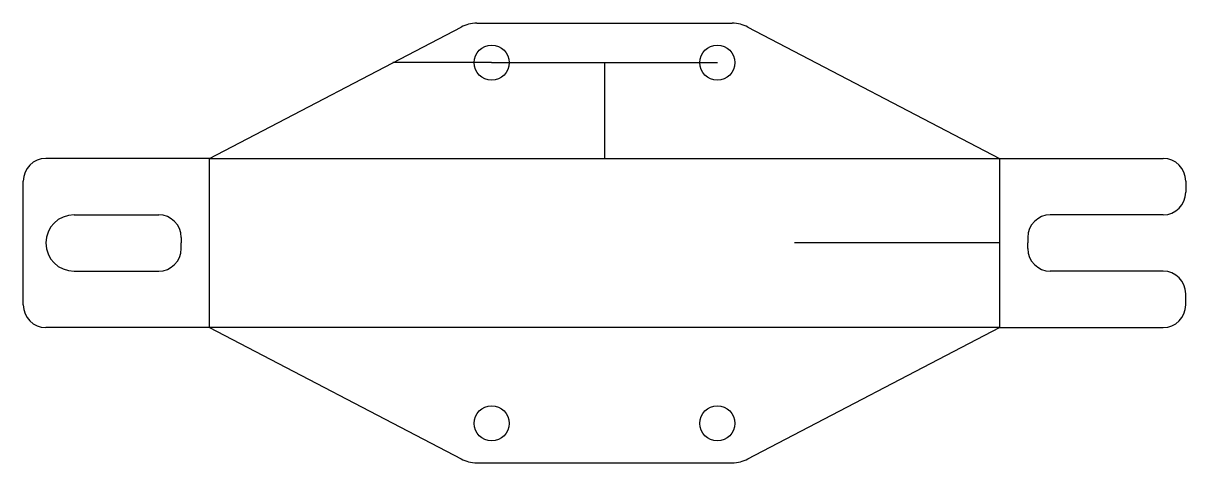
# Model space of a CAD drawing. Header units: millimetres. Extents: x -33 to 173, y -54 to 24.
import ezdxf

# ---------------------------------------------------------------- set-up
doc = ezdxf.new("R2010")
doc.units = ezdxf.units.MM
doc.layers.get('0').update_dxf_attribs({"linetype": 'CONTINUOUS'})

msp = doc.modelspace()

# ---------------------------------------------------------------- linework, layer by layer
for p, q in [((0, 0), (44.58, 23.32)), ((47.36, 24), (92.64, 24)), ((95.42, 23.32), (140, 0)), ((50, 17), (32.5, 17)), ((50, 17), (90, 17)), ((70, 17), (70, 0)), ((0, 0), (-29, 0)), ((0, 0), (140, 0)), ((0, -30), (0, 0)), ((140, 0), (140, -30)), ((140, 0), (169, 0)), ((-33, -26), (-33, -4)), ((173, -4), (173, -6)), ((-24, -10), (-9, -10)), ((169, -10), (149, -10)), ((-5, -14), (-5, -15)), ((145, -14), (145, -15)), ((-5, -16), (-5, -15)), ((140, -15), (103.64, -15)), ((145, -16), (145, -15)), ((-24, -20), (-9, -20)), ((169, -20), (149, -20)), ((173, -26), (173, -24)), ((0, -30), (-29, -30)), ((140, -30), (0, -30)), ((0, -30), (44.58, -53.32)), ((95.42, -53.32), (140, -30)), ((140, -30), (169, -30)), ((47.36, -54), (92.64, -54))]:
    msp.add_line(p, q)
for centre in [(50, 17), (90, 17), (50, -47), (90, -47)]:
    msp.add_circle(centre, 3.1)
for centre, radius, start, end in [((47.36, 18), 6, 90, 117.613), ((92.64, 18), 6, 62.387, 90), ((-29, -4), 4, 90, 180), ((169, -4), 4, 0, 90), ((169, -6), 4, -90, 0), ((-24, -15), 5, 90, 180), ((-9, -14), 4, 0, 90), ((149, -14), 4, 90, 180), ((-24, -15), 5, 180, 270), ((-9, -16), 4, 270, 360), ((149, -16), 4, 180, 270), ((169, -24), 4, 0, 90), ((-29, -26), 4, 180, 270), ((169, -26), 4, -90, 0), ((47.36, -48), 6, 242.387, 270), ((92.64, -48), 6, 270, 297.613)]:
    msp.add_arc(centre, radius, start, end)

doc.saveas('drawing.dxf')
